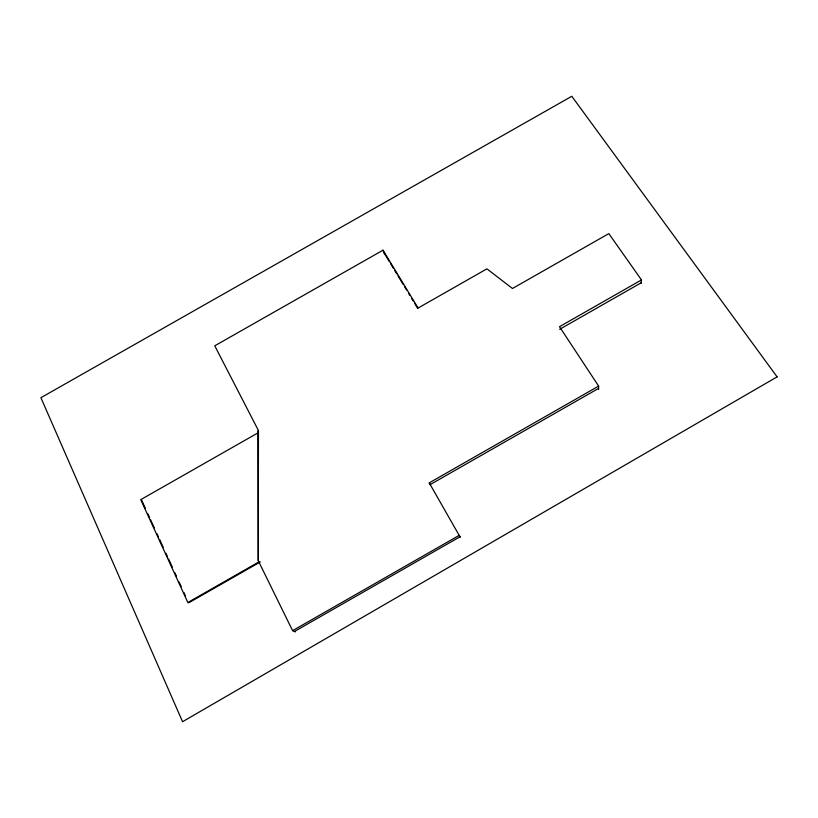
<?xml version="1.0" encoding="UTF-8"?>
<svg xmlns="http://www.w3.org/2000/svg" width="818" height="818" viewBox="0 0 818 818"><rect width="100%" height="100%" fill="white"/><g stroke="black" fill="none" stroke-linecap="round" stroke-linejoin="round"><path stroke-width="1.23" d="M295.339 631.905L292.599 630.658L258.263 560.719L258.457 430.575L214.745 345.82L383.018 250.185L418.09 308.038L486.935 268.846L512.477 288.488L608.817 233.611L641.476 279.94L641.107 283.365M598.551 389.521L598.633 386.096L559.502 326.699L641.476 279.94M292.599 630.658L459.174 535.361L460.248 537.252M294.439 631.496L459.982 536.782L429.235 482.865L598.633 386.096M258.457 430.575L257.854 430.912L258.263 560.719M257.537 433.131L140.737 499.655L187.854 602.518L259.592 561.547M559.676 329.296L641.169 282.813M188.661 602.846L260.257 561.956M598.582 388.397L430.207 484.583L429.235 482.865M384.174 253.079L389.44 261.77M390.759 263.948L393.397 268.294M394.705 270.461L396.689 273.723M397.998 275.901L403.274 284.592M404.593 286.76L406.566 290.022M408.54 293.284L409.859 295.462M411.832 298.713L413.151 300.891M414.47 303.059L417.763 308.498M141.616 500.176L145.318 508.244M147.956 514.011L149.541 517.477M150.604 519.788L154.305 527.855M156.944 533.633L158.528 537.089M159.592 539.399L163.293 547.477M165.931 553.244L167.516 556.7M168.58 559.011L172.281 567.089M174.919 572.856L176.504 576.312M179.152 582.079L181.259 586.7M183.907 592.467L185.492 595.923M383.018 250.185L384.399 253.641M777.1 376.863L182.557 721.721L40.9 397.701L571.792 96.279L777.1 376.863"/></g></svg>
